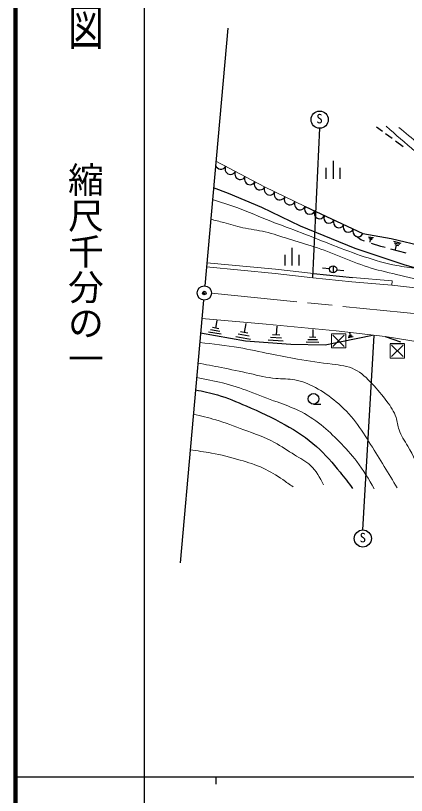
# Model space of a CAD drawing. Units: millimetres, scale not verified. Extents: x 40000 to 680000, y 20000 to 380000.
# Drawn here: x 40000 to 94688, y 202409 to 311459 of the extents above; entities that cross this region are included whole.
import ezdxf
from ezdxf.enums import TextEntityAlignment as Align

# ---------------------------------------------------------------- set-up
doc = ezdxf.new("R2010")
doc.units = ezdxf.units.MM
doc.header["$LTSCALE"] = 1000
doc.header["$PDMODE"] = 32
doc.header["$PDSIZE"] = 500
doc.linetypes.add('CHAIN', pattern=[18.5, 12, -1.5, 3.5, -1.5])
for name, color, linetype, lineweight in [('M-BGD', 7, 'Continuous', 25), ('M-BGD-HTXT', 7, 'Continuous', 13), ('M-BMK', 2, 'CHAIN', 13), ('M-BMK-SRVR', 3, 'Continuous', 25), ('M-STR-STRC', 7, 'Continuous', 25), ('M-TTL', 2, 'Continuous', 140), ('M-TTL-BAND', 7, 'Continuous', 25), ('M-TTL-LINE', 7, 'Continuous', 50), ('M-TTL-TXT', 7, 'Continuous', 13)]:
    doc.layers.add(name, color=color, linetype=linetype, lineweight=lineweight)
doc.layers.add('M-OTRS', color=6, linetype='Continuous')
doc.styles.add('@ＭＳ ゴシック', font='')
doc.styles.add('ＭＳ ゴシック', font='')
doc.styles.get('@ＭＳ ゴシック').set_extended_font_data('@MS Gothic')
doc.styles.get('ＭＳ ゴシック').set_extended_font_data('MS Gothic')

msp = doc.modelspace()

# ---------------------------------------------------------------- linework, layer by layer
at = {"layer": 'M-BGD'}
for p, q in [((82549, 295712), (81545, 274842)), ((91325, 295265), (90509, 295872)), ((92689, 294250), (91770, 294934)), ((94233, 293100), (93158, 293901)), ((83420, 290150), (83420, 288650)), ((84420, 291150), (84420, 288650)), ((85420, 288650), (85420, 290150)), ((69802, 286598), (67700, 287357)), ((74445, 284604), (69802, 286598)), ((80507, 284746), (88600, 280965)), ((79885, 282028), (74445, 284604)), ((87538, 278909), (79885, 282028)), ((88308, 280088), (87711, 280567)), ((88600, 280965), (92532, 280285)), ((89374, 280529), (90074, 280409)), ((89444, 280379), (89964, 280289)), ((92532, 280285), (99478, 278644)), ((88812, 279922), (88308, 280088)), ((89504, 280219), (89854, 280159)), ((89604, 279769), (89684, 280189)), ((91092, 279169), (89817, 279590)), ((91694, 279010), (91092, 279169)), ((92894, 279899), (93914, 279649)), ((92974, 279669), (93744, 279479)), ((93054, 279429), (93564, 279309)), ((93164, 278759), (93314, 279369)), ((78662, 278994), (78662, 276494)), ((94393, 276624), (87538, 278909)), ((94658, 278228), (92530, 278790)), ((77662, 277994), (77662, 276494)), ((79662, 276494), (79662, 277994)), ((83934, 276029), (82944, 276129)), ((84431, 276480), (84431, 275480)), ((84934, 275929), (85924, 275819)), ((100717, 274745), (94393, 276624)), ((81670, 275392), (87126, 274834)), ((68174, 268809), (67984, 267749)), ((72214, 268389), (71994, 267159)), ((68744, 266889), (66974, 267199)), ((68584, 267279), (67264, 267519)), ((68424, 267669), (67544, 267829)), ((72504, 267059), (71474, 267249)), ((76544, 268049), (76464, 266809)), ((81594, 267539), (81574, 266469)), ((65896, 267087), (72164, 265970)), ((72874, 266149), (70814, 266519)), ((72694, 266609), (71144, 266889)), ((77204, 266339), (75654, 266449)), ((76974, 266769), (75944, 266839)), ((82234, 266099), (80894, 266129)), ((82014, 266459), (81124, 266479)), ((83304, 265407), (89947, 266767)), ((87224, 266519), (86524, 266379)), ((87114, 266639), (86584, 266539)), ((86994, 266759), (86644, 266689)), ((86734, 267149), (86824, 266729)), ((91727, 266561), (93859, 265836)), ((72164, 265970), (78530, 265529)), ((77434, 265909), (75364, 266049)), ((78530, 265529), (83304, 265407)), ((82444, 265729), (80654, 265779)), ((94423, 265563), (92423, 265563)), ((81692, 257114), (82692, 257114))]:
    msp.add_line(p, q, dxfattribs=at)
at = {"layer": 'M-BGD', "lineweight": 18}
for p, q in [((68035, 291119), (74848, 287497)), ((74848, 287497), (80507, 284746)), ((66717, 276310), (76329, 275392)), ((66774, 276907), (76391, 275989)), ((76391, 275989), (81670, 275392)), ((76329, 275392), (81606, 274796)), ((87126, 274834), (92707, 274349)), ((81606, 274796), (87070, 274236)), ((87070, 274236), (92655, 273751)), ((92707, 274349), (92655, 273751)), ((103966, 272535), (92655, 273751)), ((66074, 269080), (75070, 268320)), ((75070, 268320), (84859, 267357)), ((84859, 267357), (91727, 266561)), ((91727, 266561), (100082, 265220))]:
    msp.add_line(p, q, dxfattribs=at)
at = {"layer": 'M-BGD'}
for centre, radius in [((82549, 296912), 1200), ((84431, 275980), 500), ((81692, 257864), 750), ((88585, 238338), 1200)]:
    msp.add_circle(centre, radius, dxfattribs=at)
for centre, radius, start, end in [((68716, 290756), 772, 197.82574, 332.00247), ((70079, 290032), 772, 152.00247, 332.00247), ((71442, 289308), 772, 152.00247, 332.00247), ((72804, 288583), 772, 152.00247, 332.00247), ((74167, 287859), 772, 152.00247, 332.00247), ((75555, 287153), 786, 154.08111, 334.08111), ((76970, 286465), 786, 154.08111, 334.08111), ((78385, 285778), 786, 154.08111, 334.08111), ((79800, 285090), 786, 154.08111, 334.08111), ((81182, 284431), 744, 154.95236, 334.95236), ((82530, 283801), 744, 154.95236, 334.95236), ((83879, 283171), 744, 154.95236, 334.95236), ((85228, 282540), 744, 154.95236, 334.95236), ((86577, 281910), 744, 154.95236, 334.95236), ((87925, 281280), 744, 154.95236, 334.95236)]:
    msp.add_arc(centre, radius, start, end, dxfattribs=at)
at = {"layer": 'M-BGD-HTXT'}
for p, q in [((86205, 266979), (84205, 266979)), ((84205, 266979), (84205, 264979)), ((84395, 266779), (85995, 265179)), ((85995, 266779), (84395, 265179)), ((86205, 264979), (86205, 266979)), ((92423, 265563), (92423, 263563)), ((92613, 265363), (94213, 263763)), ((94213, 265363), (92613, 263763)), ((94423, 263563), (94423, 265563)), ((84205, 264979), (86205, 264979)), ((92423, 263563), (94423, 263563))]:
    msp.add_line(p, q, dxfattribs=at)
at = {"layer": 'M-BMK'}
msp.add_line((67403, 272650), (100909, 269266), dxfattribs=at)
at = {"layer": 'M-BMK-SRVR'}
for p, q in [((69687, 309683), (66482, 273666)), ((66304, 271668), (63034, 234928))]:
    msp.add_line(p, q, dxfattribs=at)
msp.add_circle((66404, 272669), 1000, dxfattribs=at)
at = {"layer": 'M-OTRS'}
msp.add_point((66406, 272663), dxfattribs=at)
at = {"layer": 'M-STR-STRC'}
msp.add_line((88582, 239538), (90195, 266726), dxfattribs=at)
at = {"layer": 'M-TTL'}
msp.add_line((40000, 380000), (40000, 20000), dxfattribs=at)
at = {"layer": 'M-TTL-BAND'}
for p, q in [((58000, 370000), (58000, 20000)), ((40000, 205000), (579000, 205000)), ((68000, 205000), (68000, 204000))]:
    msp.add_line(p, q, dxfattribs=at)
at = {"layer": 'M-TTL-LINE', "lineweight": 18}
msp.add_open_spline([(91863, 295979), (93202, 294808), (94542, 293638), (95889, 292485), (97891, 290775), (99911, 289104), (102047, 287512), (103424, 286486), (104848, 285492), (106133, 284462), (107039, 283736), (107875, 282992), (109005, 282301), (109505, 281995), (110062, 281700), (110130, 281176), (110153, 280998), (110119, 280794), (110041, 280643), (109752, 280085), (108850, 280266), (108061, 280354), (106616, 280515), (105547, 280365), (104397, 280421), (102889, 280495), (101240, 280924), (99668, 281287), (98687, 281513), (97737, 281713), (96670, 281220), (96333, 281065), (95985, 280840), (95937, 280621), (95864, 280281), (96512, 279955), (97070, 279688), (98067, 279212), (98773, 278928), (99478, 278644)], degree=3, knots=[0, 0, 0, 0, 1, 1, 1, 2, 2, 2, 3, 3, 3, 4, 4, 4, 5, 5, 5, 6, 6, 6, 7, 7, 7, 8, 8, 8, 9, 9, 9, 10, 10, 10, 11, 11, 11, 12, 12, 12, 13, 13, 13, 13], dxfattribs=at)
at = {"layer": 'M-TTL-LINE', "lineweight": 25}
msp.add_open_spline([(65189, 259136), (66218, 258919), (67247, 258702), (68253, 258406), (69621, 258004), (70946, 257455), (72258, 256884), (74112, 256078), (75940, 255228), (77706, 254240), (79269, 253366), (80784, 252384), (82113, 251196), (83323, 250114), (84378, 248862), (85397, 247591), (85993, 246847), (86576, 246097), (87160, 245348)], degree=3, knots=[0, 0, 0, 0, 1, 1, 1, 2, 2, 2, 3, 3, 3, 4, 4, 4, 5, 5, 5, 6, 6, 6, 6], dxfattribs=at)
at = {"layer": 'M-TTL-TXT'}
for points, knots in [([(93639, 295831), (94547, 295070), (95454, 294310), (96363, 293551), (98315, 291923), (100273, 290304), (102195, 288637), (103440, 287557), (104670, 286457), (105985, 285469), (107329, 284459), (108762, 283566), (110071, 282508), (111287, 281526), (112397, 280401), (113683, 279518), (114435, 279001), (115248, 278567), (116081, 278186), (116830, 277843), (117595, 277544), (118360, 277245)], [0, 0, 0, 0, 1, 1, 1, 2, 2, 2, 3, 3, 3, 4, 4, 4, 5, 5, 5, 6, 6, 6, 7, 7, 7, 7]), ([(67557, 285749), (68692, 285382), (69828, 285015), (70947, 284605), (72551, 284015), (74123, 283336), (75715, 282710), (77145, 282148), (78592, 281630), (80026, 281077), (81512, 280504), (82984, 279893), (84468, 279314), (85891, 278757), (87326, 278230), (88779, 277746), (90279, 277246), (91800, 276793), (93351, 276505), (94267, 276335), (95193, 276223), (96120, 276111)], [0, 0, 0, 0, 1, 1, 1, 2, 2, 2, 3, 3, 3, 4, 4, 4, 5, 5, 5, 6, 6, 6, 7, 7, 7, 7]), ([(101613, 274135), (100444, 274145), (99274, 274155), (98119, 274284), (96490, 274466), (94891, 274884), (93286, 275264), (91924, 275586), (90559, 275881), (89236, 276309), (87973, 276717), (86748, 277247), (85513, 277746), (84284, 278242), (83046, 278707), (81789, 279118), (80599, 279507), (79393, 279846), (78197, 280228), (77113, 280574), (76037, 280955), (74931, 281208), (73896, 281444), (72834, 281569), (71796, 281796), (70893, 281993), (70009, 282268), (69118, 282514), (68518, 282680), (67914, 282834), (67311, 282987)], [0, 0, 0, 0, 1, 1, 1, 2, 2, 2, 3, 3, 3, 4, 4, 4, 5, 5, 5, 6, 6, 6, 7, 7, 7, 8, 8, 8, 9, 9, 9, 10, 10, 10, 10]), ([(65777, 265746), (67610, 265549), (69443, 265351), (71255, 265033), (72713, 264778), (74156, 264445), (75609, 264146), (76888, 263882), (78174, 263644), (79455, 263427), (81063, 263155), (82662, 262917), (84315, 262708), (85395, 262572), (86498, 262449), (87443, 261990), (88380, 261535), (89163, 260749), (89894, 259961), (90632, 259167), (91319, 258371), (91965, 257510), (92484, 256819), (92978, 256086), (93233, 255270), (93410, 254704), (93473, 254098), (93656, 253537), (93921, 252723), (94438, 252004), (94882, 251255), (95664, 249931), (96216, 248508), (96910, 247155), (97422, 246158), (98012, 245198), (98601, 244239)], [0, 0, 0, 0, 1, 1, 1, 2, 2, 2, 3, 3, 3, 4, 4, 4, 5, 5, 5, 6, 6, 6, 7, 7, 7, 8, 8, 8, 9, 9, 9, 10, 10, 10, 11, 11, 11, 12, 12, 12, 12]), ([(65522, 262876), (66602, 262667), (67683, 262458), (68762, 262244), (70103, 261977), (71441, 261701), (72777, 261398), (73981, 261125), (75183, 260830), (76412, 260722), (77299, 260644), (78201, 260663), (79074, 260511), (80076, 260337), (81041, 259938), (81949, 259454), (82995, 258897), (83965, 258227), (84865, 257468), (85863, 256625), (86774, 255671), (87570, 254636), (88344, 253629), (89010, 252544), (89683, 251466), (90317, 250450), (90957, 249441), (91585, 248423), (92199, 247428), (92801, 246425), (93402, 245422)], [0, 0, 0, 0, 1, 1, 1, 2, 2, 2, 3, 3, 3, 4, 4, 4, 5, 5, 5, 6, 6, 6, 7, 7, 7, 8, 8, 8, 9, 9, 9, 10, 10, 10, 10]), ([(65341, 260849), (66558, 260620), (67774, 260391), (68973, 260088), (70247, 259766), (71501, 259359), (72735, 258905), (74024, 258430), (75292, 257904), (76581, 257425), (77590, 257051), (78613, 256706), (79582, 256242), (80712, 255701), (81770, 254999), (82752, 254213), (83649, 253495), (84482, 252707), (85287, 251889), (86157, 251005), (86994, 250085), (87739, 249099), (88647, 247897), (89419, 246596), (90190, 245295)], [0, 0, 0, 0, 1, 1, 1, 2, 2, 2, 3, 3, 3, 4, 4, 4, 5, 5, 5, 6, 6, 6, 7, 7, 7, 8, 8, 8, 8]), ([(64882, 255695), (65930, 255465), (66977, 255235), (68001, 254932), (69331, 254538), (70621, 254020), (71932, 253537), (73397, 252997), (74889, 252502), (76243, 251762), (77196, 251241), (78082, 250598), (79032, 250029), (79809, 249563), (80630, 249147), (81272, 248550), (82053, 247825), (82571, 246835), (83090, 245845)], [0, 0, 0, 0, 1, 1, 1, 2, 2, 2, 3, 3, 3, 4, 4, 4, 5, 5, 5, 6, 6, 6, 6]), ([(64440, 250725), (65433, 250594), (66426, 250463), (67409, 250283), (68763, 250035), (70098, 249694), (71424, 249310), (72519, 248994), (73608, 248647), (74637, 248169), (75597, 247723), (76506, 247161), (77384, 246563), (77869, 246233), (78345, 245891), (78821, 245549)], [0, 0, 0, 0, 1, 1, 1, 2, 2, 2, 3, 3, 3, 4, 4, 4, 5, 5, 5, 5])]:
    msp.add_open_spline(points, degree=3, knots=knots, dxfattribs=at)

# ---------------------------------------------------------------- texts
at = {"layer": 'M-BGD', "style": 'ＭＳ ゴシック'}
for p in [(82080, 295993), (88134, 237404)]:
    msp.add_text('S', height=1320, dxfattribs=at).set_placement(p, align=Align.BOTTOM_LEFT)
at = {"layer": 'M-TTL-BAND', "style": '@ＭＳ ゴシック', "width": 1.4}
msp.add_text('平  面  図', height=3666, rotation=270, dxfattribs=at).set_placement((49777, 306475), align=Align.MIDDLE_RIGHT)
at = {"layer": 'M-TTL-BAND', "style": '@ＭＳ ゴシック'}
msp.add_text('縮尺千分の一', height=3666, rotation=270, dxfattribs=at).set_placement((49777, 261030), align=Align.MIDDLE_RIGHT)

doc.saveas('drawing.dxf')
